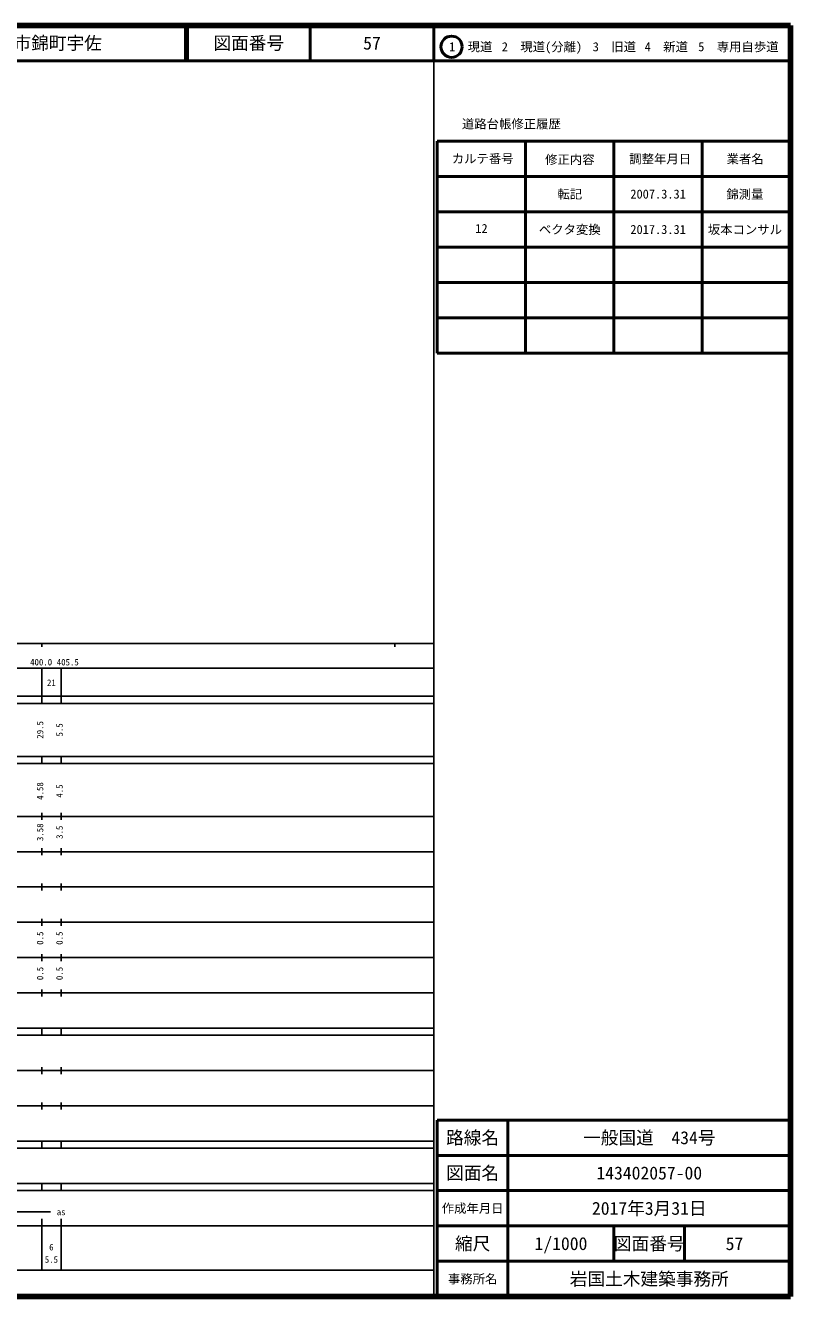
# Model space of a CAD drawing. Units: millimetres on the paper, enlarged 1000 times. Extents: x 40000 to 680000, y 20000 to 380000.
# Drawn here: x 463400 to 680000, y 20000 to 380000 of the extents above; entities that cross this region are included whole.
import ezdxf
from ezdxf.enums import TextEntityAlignment as Align

# ---------------------------------------------------------------- set-up
doc = ezdxf.new("R2010")
doc.units = ezdxf.units.MM
doc.header["$LTSCALE"] = 1000
for name, color, linetype, lineweight in [('M-BGD-RSTR', 7, 'Continuous', 25), ('M-TTL', 2, 'Continuous', 140), ('M-TTL-FRAM', 2, 'Continuous', 50), ('M-TTL-LINE', 7, 'Continuous', 50)]:
    doc.layers.add(name, color=color, linetype=linetype, lineweight=lineweight)
doc.layers.add('M-TTL-TXT', color=7, linetype='Continuous')
doc.styles.add('ＭＳ ゴシック', font='')
doc.styles.get('ＭＳ ゴシック').set_extended_font_data('MS Gothic')

msp = doc.modelspace()

# ---------------------------------------------------------------- linework, layer by layer
at = {"layer": 'M-BGD-RSTR'}
for p, q in [((579000, 20000), (579000, 370000)), ((40000, 205000), (579000, 205000)), ((468000, 205000), (468000, 204000)), ((568000, 205000), (568000, 204000)), ((68000, 198000), (579000, 198000)), ((468000, 188000), (468000, 198000)), ((473500, 188000), (473500, 198000)), ((40000, 190000), (579000, 190000)), ((40000, 188000), (579000, 188000)), ((40000, 173000), (579000, 173000)), ((468000, 171000), (468000, 173000)), ((473500, 171000), (473500, 173000)), ((40000, 171000), (579000, 171000)), ((40000, 156000), (579000, 156000)), ((468000, 155000), (468000, 157000)), ((473500, 155000), (473500, 157000)), ((46000, 146000), (579000, 146000)), ((468000, 145000), (468000, 147000)), ((473500, 145000), (473500, 147000)), ((468000, 135000), (468000, 137000)), ((473500, 135000), (473500, 137000)), ((52000, 136000), (579000, 136000)), ((46000, 126000), (579000, 126000)), ((468000, 125000), (468000, 127000)), ((473500, 125000), (473500, 127000)), ((52000, 116000), (579000, 116000)), ((468000, 115000), (468000, 117000)), ((473500, 115000), (473500, 117000)), ((46000, 106000), (579000, 106000)), ((468000, 105000), (468000, 107000)), ((473500, 105000), (473500, 107000)), ((40000, 96000), (579000, 96000)), ((40000, 94000), (579000, 94000)), ((468000, 94000), (468000, 96000)), ((473500, 94000), (473500, 96000)), ((49000, 84000), (579000, 84000)), ((468000, 83000), (468000, 85000)), ((473500, 83000), (473500, 85000)), ((40000, 74000), (579000, 74000)), ((468000, 73000), (468000, 75000)), ((473500, 73000), (473500, 75000)), ((40000, 64000), (579000, 64000)), ((40000, 62000), (579000, 62000)), ((468000, 62000), (468000, 64000)), ((473500, 62000), (473500, 64000)), ((40000, 52000), (579000, 52000)), ((468000, 50000), (468000, 52000)), ((473500, 50000), (473500, 52000)), ((40000, 50000), (579000, 50000)), ((289700, 44000), (470500, 44000)), ((40000, 40000), (579000, 40000)), ((468000, 27500), (468000, 42000)), ((473500, 27500), (473500, 42000)), ((68000, 27500), (579000, 27500))]:
    msp.add_line(p, q, dxfattribs=at)
at = {"layer": 'M-TTL'}
for p, q in [((680000, 380000), (40000, 380000)), ((680000, 20000), (680000, 380000)), ((40000, 20000), (680000, 20000))]:
    msp.add_line(p, q, dxfattribs=at)
at = {"layer": 'M-TTL-FRAM'}
for p, q in [((580000, 347197), (580000, 287197)), ((580000, 347197), (680000, 347197)), ((580000, 287197), (680000, 287197)), ((680000, 70000), (580000, 70000)), ((580000, 70000), (580000, 20000))]:
    msp.add_line(p, q, dxfattribs=at)
at = {"layer": 'M-TTL-LINE'}
for p, q in [((508747, 380000), (508747, 370000)), ((509247, 380000), (509247, 370000)), ((543997, 380000), (543997, 370000)), ((579000, 380000), (579000, 370000)), ((40000, 370000), (680000, 370000)), ((605000, 347197), (605000, 287197)), ((630000, 347197), (630000, 287197)), ((655000, 347197), (655000, 287197)), ((580000, 337197), (680000, 337197)), ((580000, 327197), (680000, 327197)), ((580000, 317197), (680000, 317197)), ((580000, 307197), (680000, 307197)), ((580000, 297197), (680000, 297197)), ((600000, 70000), (600000, 20000)), ((680000, 60000), (580000, 60000)), ((680000, 50000), (580000, 50000)), ((680000, 40000), (580000, 40000)), ((630000, 40000), (630000, 30000)), ((650000, 40000), (650000, 30000)), ((680000, 30000), (580000, 30000))]:
    msp.add_line(p, q, dxfattribs=at)
msp.add_circle((584031, 373958), 3000, dxfattribs=at)

# ---------------------------------------------------------------- texts
at = {"layer": 'M-BGD-RSTR', "style": 'ＭＳ ゴシック'}
for s, p in [('400.0', (467844, 198195)), ('405.5', (475388, 198195)), ('21', (470750, 192405)), ('as', (473500, 42500)), ('6', (470750, 32523)), ('5.5', (470750, 29033))]:
    msp.add_text(s, height=1833, dxfattribs=at).set_placement(p, align=Align.BOTTOM_CENTER)
for s, p in [('29.5', (469000, 180500)), ('5.5', (474500, 180500)), ('4.58', (469000, 163174)), ('4.5', (474500, 163174)), ('3.58', (469000, 151500)), ('3.5', (474500, 151500)), ('0.5', (469000, 121500)), ('0.5', (474500, 121500)), ('0.5', (469000, 111500)), ('0.5', (474500, 111500))]:
    msp.add_text(s, height=1833, rotation=90, dxfattribs=at).set_placement(p, align=Align.BOTTOM_CENTER)
at = {"layer": 'M-TTL-TXT', "style": 'ＭＳ ゴシック'}
msp.add_text('岩国市錦町宇佐郷\u3000岩国市錦町宇佐', height=3666, dxfattribs=at).set_placement((405024, 375000), align=Align.MIDDLE_LEFT)
for s, height, p in [('図面番号', 3666, (526622, 375000)), ('57', 3666, (561497, 375000)), ('1\u3000現道', 2566, (589448, 373958)), ('2\u3000現道(分離)', 2566, (609619, 373958)), ('3\u3000旧道', 2566, (630121, 373958)), ('4\u3000新道', 2566, (644824, 373958)), ('5\u3000専用自歩道', 2566, (665228, 373958)), ('道路台帳修正履歴', 2566, (600968, 352113)), ('カルテ番号', 2566, (592839, 342277)), ('修正内容', 2566, (617509, 342023)), ('調整年月日', 2566, (643089, 342197)), ('業者名', 2566, (667134, 342197)), ('転記', 2566, (617500, 332245)), ('2007.3.31', 2566, (642500, 332245)), ('錦測量', 2566, (667077, 332189)), ('ベクタ変換', 2566, (617500, 322217)), ('2017.3.31', 2566, (642500, 322217)), ('坂本コンサル', 2566, (667077, 322189)), ('路線名', 3666, (590000, 65000)), ('路線名', 3666, (590000, 65000)), ('一般国道\u3000434号', 3666, (640000, 65000)), ('図面名', 3666, (590000, 55000)), ('図面名', 3666, (590000, 55000)), ('143402057-00', 3666, (640000, 55000)), ('2017年3月31日', 3666, (640000, 45000)), ('作成年月日', 2566, (590000, 45000)), ('作成年月日', 2566, (590000, 45000)), ('縮尺', 3666, (590000, 35000)), ('縮尺', 3666, (590000, 35000)), ('1/1000', 3666, (615000, 35000)), ('図面番号', 3666, (640000, 35000)), ('図面番号', 3666, (640000, 35000)), ('57', 3666, (664125, 35000)), ('事務所名', 2566, (590000, 25000)), ('事務所名', 2566, (590000, 25000)), ('岩国土木建築事務所', 3666, (640000, 25000))]:
    msp.add_text(s, height=height, dxfattribs=at).set_placement(p, align=Align.MIDDLE_CENTER)
msp.add_text('12', height=2566, dxfattribs=at).set_placement((592500, 320439), align=Align.BOTTOM_CENTER)

doc.saveas('drawing.dxf')
